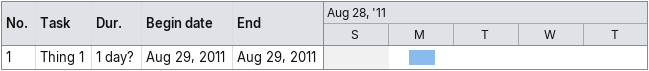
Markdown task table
| ID | Task | Duration | Start | Finish |
|---|---|---|---|---|
| 1 | Thing 1 | 1d? | 2011-08-29 | 2011-08-29 |
